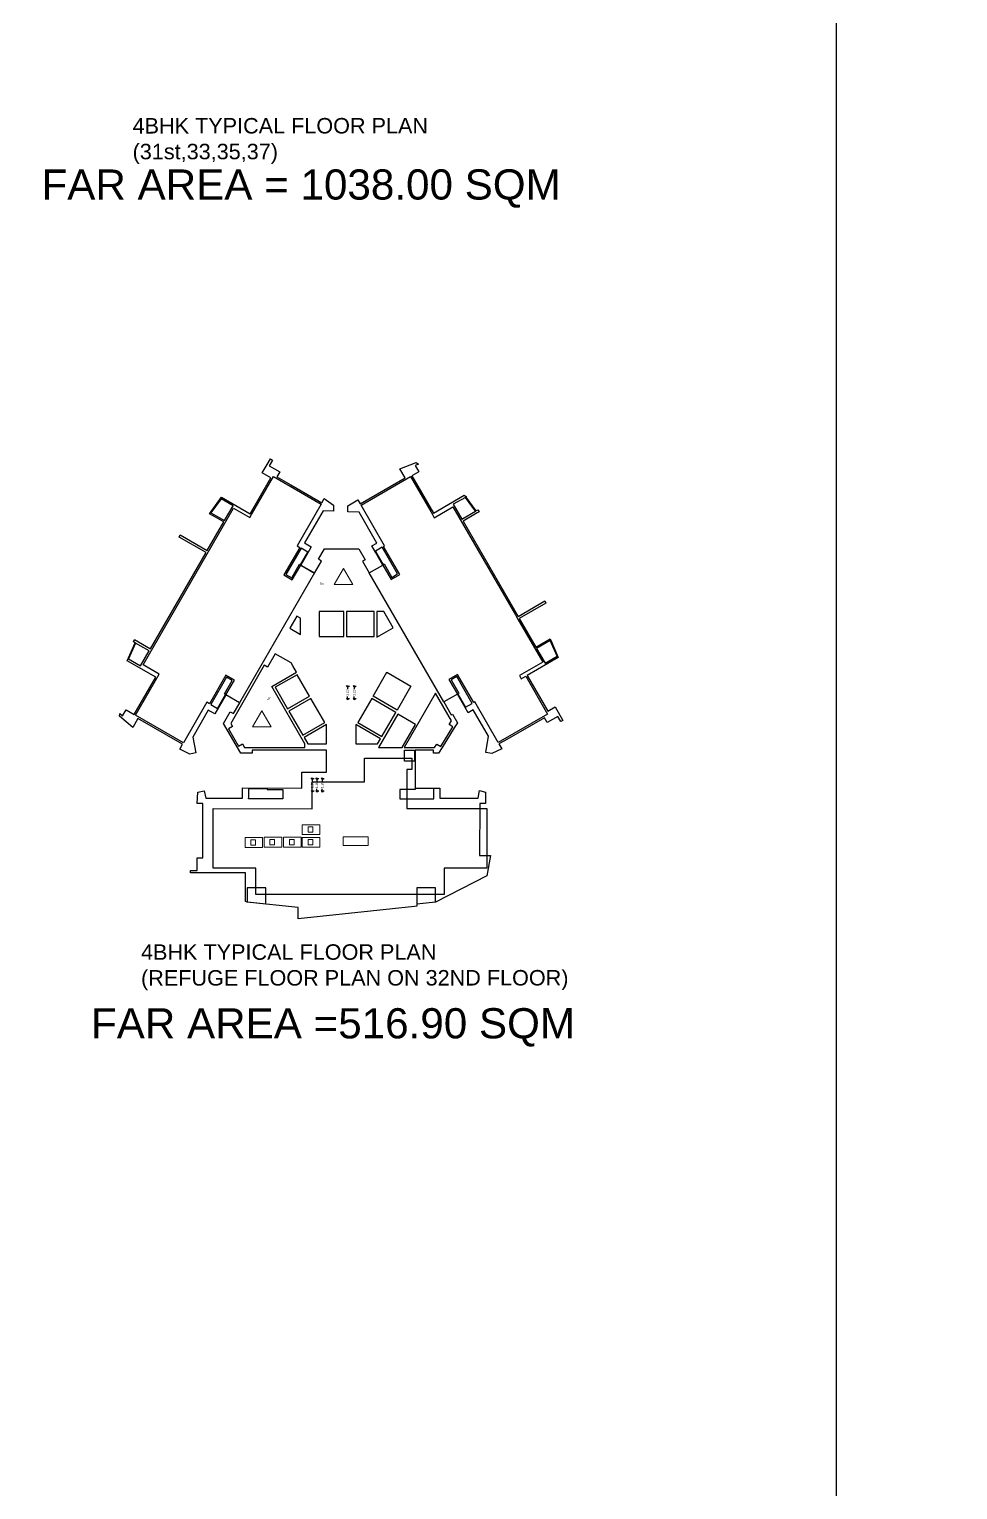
# Model space of a CAD drawing. Header units: metres. Extents: x 256329 to 886268, y -249371 to 355.
# Drawn here: x 281782.1 to 281872.1, y -781.8 to -640.1 of the extents above; entities that cross this region are included whole.
import ezdxf

# ---------------------------------------------------------------- set-up
doc = ezdxf.new("R2010")
doc.units = ezdxf.units.M
doc.header["$MEASUREMENT"] = 0
doc.header["$PDMODE"] = 35
doc.linetypes.add('CONTINOUS', pattern=[0])
doc.layers.get('0').update_dxf_attribs({"lineweight": 18})
doc.layers.get('Defpoints').update_dxf_attribs({"lineweight": 20})
doc.layers.add('A_TEXT', color=4, linetype='Continuous', lineweight=0, transparency=0.3)
for name, color, linetype, lineweight in [('BLK_1_FLR_37_BATH', 7, 'Continuous', 0), ('BLK_1_FLR_37_EXIT_WIDTH_DOOR', 7, 'Continuous', 0), ('BLK_1_FLR_37_LIFT_1', 1, 'Continuous', 0), ('BLK_1_FLR_37_LIFT_2', 1, 'Continuous', 0), ('BLK_1_FLR_37_LIFT_3', 7, 'Continuous', 0), ('BLK_1_FLR_37_LIFT_6', 7, 'Continuous', 0), ('BLK_1_FLR_37_UNITFA', 7, 'Continuous', 0)]:
    doc.layers.add(name, color=color, linetype=linetype, lineweight=lineweight)
for name, color, linetype in [('BLK_1_FLR_37_BLT_UP_AREA', 25, 'Continuous'), ('BLK_1_FLR_37_BLT_UP_AREA_DEDUCT', 25, 'Continuous'), ('BLK_1_FLR_37_CARPET_AREA', 25, 'Continuous'), ('BLK_1_FLR_37_FAR_AREA_DEDUCT', 7, 'Continuous'), ('BLK_1_FLR_37_LIFT_4', 7, 'Continuous'), ('BLK_1_FLR_37_LIFT_5', 25, 'Continuous'), ('BLK_1_FLR_37_WATER_CLOSET', 2, 'Continuous')]:
    doc.layers.add(name, color=color, linetype=linetype)
doc.layers.add('BLK_1_FLR_37_EXIT_WIDTH_STAIR', color=7, linetype='Continuous', plot=False)
doc.layers.add('SPA COMMENT', color=7, linetype='Continuous', true_color=0xeb0505)
doc.styles.add('Arial', font='arial.ttf')
doc.styles.get("Standard").update_dxf_attribs({"font": 'arial.ttf'})
doc.dimstyles.new('METRIC DIM', dxfattribs={"dimtxt": 0.23, "dimasz": 0.18, "dimexe": 0.1, "dimexo": 0.1, "dimgap": 0.09, "dimtad": 0, "dimzin": 0, "dimdsep": 46, "dimtxsty": 'Standard', "dimblk": 'OBLIQUE', "dimcen": 0, "dimdle": 0.1, "dimclrd": 147, "dimclre": 147, "dimclrt": 7, "dimadec": 0, "dimazin": 0, "dimtfac": 1, "dimtofl": 0, "dimtmove": 0, "dimatfit": 2, "dimfxl": 0.125, "dimtolj": 1, "dimtzin": 0, "dimarcsym": 0})

# ---------------------------------------------------------------- blocks, each defined once
blk = doc.blocks.new('_Oblique')
at = {"color": 0, "linetype": 'ByBlock', "lineweight": -2}
blk.add_line((-0.5, -0.5), (0.5, 0.5), dxfattribs=at)
blk = doc.blocks.new('*D81')
at = {"layer": 'BLK_1_FLR_37_EXIT_WIDTH_DOOR', "color": 147, "lineweight": -2, "transparency": 16777216}
for p, q in [((281810.677906, -712.810785), (281810.370842, -712.810785)), ((281810.470842, -712.710785), (281810.470842, -713.034085)), ((281810.470842, -714.112385), (281810.470842, -713.789085)), ((281810.677906, -714.012385), (281810.370842, -714.012385))]:
    blk.add_line(p, q, dxfattribs=at)
at = {"layer": 'Defpoints', "color": 0, "transparency": 16777216}
for p in [(281810.777906, -712.810785), (281810.470842, -714.012385), (281810.777906, -714.012385)]:
    blk.add_point(p, dxfattribs=at)
at = {"layer": 'BLK_1_FLR_37_EXIT_WIDTH_DOOR', "color": 147, "lineweight": -2, "transparency": 16777216, "xscale": 0.18, "yscale": 0.18, "zscale": 0.18}
for p, rotation in [((281810.470842, -712.810785), 90), ((281810.470842, -714.012385), 270)]:
    blk.add_blockref('_Oblique', p, dxfattribs=dict(at, rotation=rotation))
at = {"layer": 'BLK_1_FLR_37_EXIT_WIDTH_DOOR', "color": 7, "transparency": 16777216, "insert": (281810.470842, -713.411585), "char_height": 0.23, "attachment_point": 5, "rotation": 90}
blk.add_mtext('\\A1;1.20', dxfattribs=at)
blk = doc.blocks.new('*D82')
at = {"layer": 'BLK_1_FLR_37_EXIT_WIDTH_DOOR', "color": 147, "lineweight": -2, "transparency": 16777216}
for p, q in [((281810.157338, -712.810785), (281809.850275, -712.810785)), ((281809.950275, -712.710785), (281809.950275, -713.034085)), ((281809.950275, -714.112385), (281809.950275, -713.789085)), ((281810.157338, -714.012385), (281809.850275, -714.012385))]:
    blk.add_line(p, q, dxfattribs=at)
at = {"layer": 'Defpoints', "color": 0, "transparency": 16777216}
for p in [(281810.257338, -712.810785), (281809.950275, -714.012385), (281810.257338, -714.012385)]:
    blk.add_point(p, dxfattribs=at)
at = {"layer": 'BLK_1_FLR_37_EXIT_WIDTH_DOOR', "color": 147, "lineweight": -2, "transparency": 16777216, "xscale": 0.18, "yscale": 0.18, "zscale": 0.18}
for p, rotation in [((281809.950275, -712.810785), 90), ((281809.950275, -714.012385), 270)]:
    blk.add_blockref('_Oblique', p, dxfattribs=dict(at, rotation=rotation))
at = {"layer": 'BLK_1_FLR_37_EXIT_WIDTH_DOOR', "color": 7, "transparency": 16777216, "insert": (281809.950275, -713.411585), "char_height": 0.23, "attachment_point": 5, "rotation": 90}
blk.add_mtext('\\A1;1.20', dxfattribs=at)
blk = doc.blocks.new('*D83')
at = {"layer": 'BLK_1_FLR_37_EXIT_WIDTH_DOOR', "color": 147, "lineweight": -2, "transparency": 16777216}
for p, q in [((281809.706959, -712.810785), (281809.399896, -712.810785)), ((281809.499896, -712.710785), (281809.499896, -713.034085)), ((281809.499896, -714.112385), (281809.499896, -713.789085)), ((281809.706959, -714.012385), (281809.399896, -714.012385))]:
    blk.add_line(p, q, dxfattribs=at)
at = {"layer": 'Defpoints', "color": 0, "transparency": 16777216}
for p in [(281809.806959, -712.810785), (281809.499896, -714.012385), (281809.806959, -714.012385)]:
    blk.add_point(p, dxfattribs=at)
at = {"layer": 'BLK_1_FLR_37_EXIT_WIDTH_DOOR', "color": 147, "lineweight": -2, "transparency": 16777216, "xscale": 0.18, "yscale": 0.18, "zscale": 0.18}
for p, rotation in [((281809.499896, -712.810785), 90), ((281809.499896, -714.012385), 270)]:
    blk.add_blockref('_Oblique', p, dxfattribs=dict(at, rotation=rotation))
at = {"layer": 'BLK_1_FLR_37_EXIT_WIDTH_DOOR', "color": 7, "transparency": 16777216, "insert": (281809.499896, -713.411585), "char_height": 0.23, "attachment_point": 5, "rotation": 90}
blk.add_mtext('\\A1;1.20', dxfattribs=at)
blk = doc.blocks.new('*D84')
at = {"layer": 'BLK_1_FLR_37_EXIT_WIDTH_STAIR', "color": 147, "lineweight": -2, "transparency": 16777216}
for p, q in [((281813.130401, -703.861906), (281812.823337, -703.861906)), ((281812.923337, -703.761906), (281812.923337, -704.085206)), ((281813.130401, -705.063506), (281812.823337, -705.063506)), ((281812.923337, -705.163506), (281812.923337, -704.840206))]:
    blk.add_line(p, q, dxfattribs=at)
at = {"layer": 'Defpoints', "color": 0, "transparency": 16777216}
for p in [(281813.230401, -703.861906), (281812.923337, -705.063506), (281813.230401, -705.063506)]:
    blk.add_point(p, dxfattribs=at)
at = {"layer": 'BLK_1_FLR_37_EXIT_WIDTH_STAIR', "color": 147, "lineweight": -2, "transparency": 16777216, "xscale": 0.18, "yscale": 0.18, "zscale": 0.18}
for p, rotation in [((281812.923337, -703.861906), 90), ((281812.923337, -705.063506), 270)]:
    blk.add_blockref('_Oblique', p, dxfattribs=dict(at, rotation=rotation))
at = {"layer": 'BLK_1_FLR_37_EXIT_WIDTH_STAIR', "color": 7, "transparency": 16777216, "insert": (281812.923337, -704.462706), "char_height": 0.23, "attachment_point": 5, "rotation": 90}
blk.add_mtext('\\A1;1.20', dxfattribs=at)
blk = doc.blocks.new('*D85')
at = {"layer": 'BLK_1_FLR_37_EXIT_WIDTH_STAIR', "color": 147, "lineweight": -2, "transparency": 16777216}
for p, q in [((281813.791346, -703.861906), (281813.484283, -703.861906)), ((281813.584283, -703.761906), (281813.584283, -704.085206)), ((281813.791346, -705.063506), (281813.484283, -705.063506)), ((281813.584283, -705.163506), (281813.584283, -704.840206))]:
    blk.add_line(p, q, dxfattribs=at)
at = {"layer": 'Defpoints', "color": 0, "transparency": 16777216}
for p in [(281813.891346, -703.861906), (281813.584283, -705.063506), (281813.891346, -705.063506)]:
    blk.add_point(p, dxfattribs=at)
at = {"layer": 'BLK_1_FLR_37_EXIT_WIDTH_STAIR', "color": 147, "lineweight": -2, "transparency": 16777216, "xscale": 0.18, "yscale": 0.18, "zscale": 0.18}
for p, rotation in [((281813.584283, -703.861906), 90), ((281813.584283, -705.063506), 270)]:
    blk.add_blockref('_Oblique', p, dxfattribs=dict(at, rotation=rotation))
at = {"layer": 'BLK_1_FLR_37_EXIT_WIDTH_STAIR', "color": 7, "transparency": 16777216, "insert": (281813.584283, -704.462706), "char_height": 0.23, "attachment_point": 5, "rotation": 90}
blk.add_mtext('\\A1;1.20', dxfattribs=at)

msp = doc.modelspace()

# ---------------------------------------------------------------- linework, layer by layer
at = {"color": 5, "linetype": 'CONTINOUS', "elevation": 0.042641}
for points in [[(281811.649394, -693.980481), (281812.552584, -692.419798)], [(281813.449394, -693.980481), (281812.552584, -692.419798)], [(281811.649394, -693.980481), (281813.449394, -693.980481)], [(281803.727696, -707.776199), (281804.630887, -706.215516)], [(281805.527696, -707.776199), (281804.630887, -706.215516)], [(281803.727696, -707.776199), (281805.527696, -707.776199)]]:
    msp.add_lwpolyline(points, close=True, dxfattribs=at)
at = {"layer": 'BLK_1_FLR_37_BATH', "color": 3, "linetype": 'ByBlock', "lineweight": 9}
for points in [[(281810.248126, -718.227149), (281808.546326, -718.227149), (281808.546326, -717.273313), (281810.248126, -717.273313)], [(281804.699883, -719.472089), (281802.998083, -719.472089), (281802.998083, -718.518252), (281804.699883, -718.518252)], [(281806.557776, -719.446658), (281804.855976, -719.446658), (281804.855976, -718.492822), (281806.557776, -718.492822)], [(281808.441179, -719.446658), (281806.739379, -719.446658), (281806.739379, -718.492822), (281808.441179, -718.492822)], [(281810.248126, -719.459375), (281808.546326, -719.459375), (281808.546326, -718.505539), (281810.248126, -718.505539)]]:
    msp.add_lwpolyline(points, close=True, dxfattribs=at)
at = {"layer": 'BLK_1_FLR_37_BLT_UP_AREA', "color": 14, "elevation": 0.042641}
msp.add_lwpolyline([(281812.967168, -686.326662), (281813.947725, -685.751311), (281814.17562, -686.146676), (281818.536687, -683.632479), (281818.019885, -682.737391), (281819.598197, -682.154238), (281819.831235, -682.313277), (281819.497969, -682.4389), (281819.845781, -683.043109), (281819.179781, -683.431007), (281821.259541, -687.046054), (281824.246283, -685.321831), (281824.459877, -685.464052), (281824.414878, -685.490034), (281825.383353, -686.835947), (281825.564275, -686.731561), (281825.701034, -686.918184), (281825.519332, -687.023171), (281824.134602, -687.822498), (281829.474828, -697.070345), (281832.072822, -695.570321), (281832.166066, -695.78207), (281829.589368, -697.26978), (281831.189409, -700.041641), (281832.573805, -699.241879), (281832.635583, -699.382064), (281833.365407, -701.037592), (281830.343041, -702.78195), (281832.353137, -706.263424), (281833.071966, -705.848373), (281833.822032, -707.147646), (281833.615968, -707.250857), (281833.615968, -707.250857), (281833.337411, -706.768383), (281832.302548, -707.369639), (281832.026423, -706.890119), (281828.162404, -709.121693), (281827.622029, -709.433702), (281827.897131, -709.910156), (281826.944761, -710.368858), (281826.356596, -710.250369), (281826.600271, -708.667126), (281825.133301, -706.126885), (281824.643176, -706.422243), (281824.347307, -705.909787), (281823.591427, -704.60141), (281822.266673, -705.366313), (281822.992599, -706.623513), (281823.112659, -706.554264), (281823.595957, -707.392168), (281823.29111, -707.864374), (281822.113175, -709.780659), (281821.753634, -710.337914), (281821.279219, -710.337912), (281821.279219, -710.029024), (281819.50692, -710.026754), (281819.50692, -711.262903), (281819.506915, -713.710502), (281821.901143, -713.715149), (281821.900922, -714.698785), (281825.607157, -714.702206), (281825.717264, -713.963795), (281826.30569, -714.103603, 0.002797), (281826.301469, -715.199927), (281825.751481, -715.199927), (281825.746189, -720.264883), (281826.297846, -720.264888), (281826.790426, -720.264879), (281826.439366, -722.233827), (281821.451633, -724.791488), (281819.656573, -724.981165), (281819.656239, -725.18215), (281819.426264, -725.208205), (281808.153818, -726.398072), (281808.153828, -725.314306), (281803.208533, -724.791648), (281803.058684, -724.725188), (281803.053683, -721.927607), (281797.708674, -721.927594), (281797.724412, -721.697588), (281798.358896, -721.696767), (281798.358904, -720.496768), (281798.908582, -720.496772), (281798.908626, -715.199927), (281798.358594, -715.199927), (281798.438735, -714.120599), (281799.042579, -713.991489), (281799.193552, -714.697588), (281802.75814, -714.697588), (281802.75814, -713.706894), (281808.508294, -713.709523), (281808.505996, -712.160758), (281810.899548, -712.160759), (281810.899544, -710.026482), (281803.695759, -710.027336), (281803.695936, -710.333396), (281802.595809, -710.333562), (281800.918092, -707.443678), (281801.570176, -706.314055), (281801.873297, -706.489034), (281802.482804, -705.434121), (281801.148247, -704.663847), (281800.059077, -706.522178), (281799.419423, -706.154053), (281797.925107, -708.770595), (281798.243248, -710.297886), (281797.663859, -710.423272), (281796.673671, -709.939897), (281796.949542, -709.461931), (281792.609177, -706.957994), (281792.106503, -707.828743), (281790.833795, -706.750609), (281790.872318, -706.481718), (281791.129567, -706.699658), (281791.463606, -706.121448), (281792.260079, -706.581115), (281794.344547, -702.967993), (281791.568557, -701.365635), (281792.346125, -699.621809), (281792.182124, -699.527014), (281792.274476, -699.316151), (281793.831794, -700.215063), (281799.221627, -690.876193), (281796.615664, -689.371865), (281796.708843, -689.160082), (281799.337756, -690.676876), (281800.935793, -687.907826), (281799.551258, -687.108795), (281800.720743, -685.509081), (281803.497412, -687.110555), (281805.509117, -683.630054), (281804.667581, -683.144338), (281805.135186, -682.340458), (281805.460539, -681.777536), (281805.648981, -681.904245), (281805.332016, -682.454168), (281806.370998, -683.053016), (281806.095228, -683.530851), (281807.455964, -684.315137), (281810.061892, -685.819378), (281810.444502, -686.039951), (281810.673759, -685.641263), (281811.590672, -686.269846), (281811.590672, -686.869846), (281810.567386, -686.841837), (281808.773224, -689.945471), (281809.425255, -690.322978), (281809.218458, -690.681579), (281809.218404, -690.680452), (281808.40708, -692.085409), (281809.744272, -692.857541), (281810.411567, -691.69798), (281810.108432, -691.522993), (281810.695377, -690.506211), (281814.045242, -690.506285), (281814.65492, -691.563233), (281814.386781, -691.717904), (281815.041909, -692.852624), (281816.366714, -692.087745), (281815.646405, -690.842156), (281815.296716, -690.233021), (281815.792459, -689.946775), (281814.065586, -686.957308), (281812.968752, -686.9272)], format="xyb", close=True, dxfattribs=at)
at = {"layer": 'BLK_1_FLR_37_BLT_UP_AREA_DEDUCT', "color": 14}
for points, elevation in [([(281824.36493, -685.517964), (281823.194482, -686.193959), (281824.019567, -687.623421), (281825.348535, -686.86023)], 0.042641), ([(281801.846255, -686.331), (281800.675289, -685.654658), (281799.683866, -687.01068), (281801.011158, -687.777231)], 0.042641), ([(281809.090768, -690.823809), (281808.433321, -690.442625), (281806.965547, -692.985236), (281807.52808, -693.31024), (281808.279276, -692.009351), (281808.366315, -692.059609)], 0.042641), ([(281816.294715, -690.349095), (281815.639535, -690.728051), (281816.389985, -692.028411), (281816.476882, -691.978207), (281817.226731, -693.277332), (281817.797237, -692.947945)], 0.042641), ([(281810.183084, -699.026452), (281812.583697, -699.026452), (281812.583697, -696.577053), (281810.183084, -696.577053)], 0.042641), ([(281812.832471, -699.027791), (281815.533084, -699.027791), (281815.533084, -696.578466), (281812.832471, -696.578466)], 0.042641), ([(281817.370093, -698.183687), (281816.44454, -696.581894), (281815.784112, -696.581729), (281815.783484, -699.089003)], 0.042641), ([(281808.376882, -697.246276), (281808.016986, -697.03839), (281807.335499, -698.215874), (281808.38074, -698.819569)], 0.042641), ([(281793.716807, -700.414206), (281792.390219, -699.647103), (281791.711469, -701.185049), (281792.881832, -701.860658)], 0.042641), ([(281833.260096, -700.92466), (281832.589745, -699.402349), (281831.264725, -700.171442), (281832.089815, -701.600512)], 0.042641), ([(281816.762203, -702.477685), (281819.088406, -703.820567), (281817.738521, -706.158902), (281815.409757, -704.814542)], 0.124096), ([(281801.767952, -703.289464), (281801.20522, -702.964805), (281799.677905, -705.610245), (281800.328159, -705.983883), (281801.103566, -704.640465), (281801.016963, -704.590474)], 0.042641), ([(281808.0463, -702.724784), (281805.919206, -703.938219), (281807.128592, -706.035037), (281809.261571, -704.803432)], 0.159639), ([(281825.037073, -705.497106), (281823.541985, -702.898122), (281822.971475, -703.227503), (281823.721623, -704.526443), (281823.634692, -704.576589), (281824.38481, -705.875487)], 0.042641), ([(281810.726559, -707.362397), (281809.374598, -705.025261), (281807.253285, -706.251039), (281808.605246, -708.588175)], 0.042641), ([(281817.618645, -706.378366), (281815.28031, -705.028481), (281813.930425, -707.366816), (281816.26876, -708.716701)], 0.042641), ([(281823.161427, -707.782189), (281822.786311, -707.54393), (281823.02586, -707.181408), (281821.477075, -704.498559), (281818.421148, -709.778067), (281821.370968, -709.778805), (281821.604062, -709.45652), (281821.983976, -709.697689)], 0.042641), ([(281819.533582, -707.5515), (281817.810708, -706.535611), (281815.939526, -709.775146), (281818.247948, -709.777287)], 0.124096), ([(281810.898245, -707.55629), (281808.72404, -708.810771), (281809.083677, -709.427474), (281810.897764, -709.427941)], 0.042641), ([(281816.143771, -708.933214), (281813.756242, -707.55493), (281813.756065, -709.428794), (281815.857565, -709.428993)], 0.042641), ([(281819.42769, -711.11189), (281818.476841, -711.111895), (281818.476841, -710.026753), (281819.426778, -710.026753)], 0.042641), ([(281806.653773, -713.857946), (281806.653773, -714.760015), (281803.351654, -714.759648), (281803.35823, -714.549928), (281803.358136, -714.549929), (281803.358136, -713.984368), (281803.35814, -713.772328), (281805.153962, -713.757964), (281805.153962, -713.857946)], 0.042641), ([(281821.301035, -713.768279), (281819.506096, -713.768146), (281819.506096, -713.857947), (281818.006284, -713.857947), (281818.006284, -714.769269), (281821.301392, -714.769853)], 0.042641), ([(281805.007518, -723.398312), (281803.208576, -723.398278), (281803.208435, -724.741251), (281805.002924, -724.932591)], 0.042641), ([(281821.451481, -723.398276), (281819.652537, -723.398169), (281819.65693, -724.930959), (281821.451623, -724.741252)], 0.042641)]:
    msp.add_lwpolyline(points, close=True, dxfattribs=dict(at, elevation=elevation))
at = {"layer": 'BLK_1_FLR_37_CARPET_AREA', "color": 14, "elevation": 0.085282}
msp.add_lwpolyline([(281814.598002, -710.820726), (281819.168563, -710.820728), (281819.170071, -711.904105), (281818.698, -711.904105), (281818.698063, -712.154314), (281818.698015, -712.154314), (281818.697999, -712.954839), (281818.697985, -712.954839), (281818.697991, -713.702651), (281818.698007, -713.701775), (281818.698007, -714.501945), (281818.698002, -714.501945), (281818.698002, -715.713244), (281826.443203, -715.713266), (281826.443203, -721.488973), (281822.293205, -721.488973), (281822.293205, -724.042248), (281804.050398, -724.042272), (281804.050448, -721.488998), (281799.900397, -721.488998), (281799.900397, -715.713238), (281809.497738, -715.715495), (281809.497774, -713.104761), (281812.571362, -713.104761), (281812.571363, -713.10497), (281813.77156, -713.104816), (281813.77156, -713.104743), (281814.598007, -713.104757), (281814.598012, -711.870727), (281814.598012, -711.870727)], close=True, dxfattribs=at)
at = {"layer": 'BLK_1_FLR_37_FAR_AREA_DEDUCT', "color": 14, "elevation": 0.042641}
for points in [[(281802.475615, -705.448135), (281801.148247, -704.663847), (281801.972329, -703.235291), (281801.150141, -702.76116), (281799.548812, -705.535576), (281799.298753, -705.391286), (281797.024323, -709.331596), (281792.390064, -706.654917), (281794.686118, -702.669787), (281793.112413, -701.761665), (281801.876965, -686.578026), (281803.45289, -687.48776), (281803.627824, -687.184675), (281805.751672, -683.504952), (281810.372754, -686.172605), (281808.039193, -690.215012), (281808.303468, -690.367486), (281806.760269, -693.04119), (281807.582276, -693.515633), (281808.40796, -692.085917), (281809.734474, -692.851883)], [(281815.041909, -692.852624), (281816.367414, -692.087697), (281817.168801, -693.483799), (281818.003031, -693.002204), (281816.427761, -690.273482), (281816.525541, -690.217978), (281814.251266, -686.277662), (281819.044244, -683.509011), (281821.000646, -686.89785), (281821.128829, -687.121812), (281821.327685, -687.496812), (281823.16179, -686.43781), (281829.209252, -696.911989), (281829.459209, -697.344924), (281831.859435, -701.502212), (281829.608299, -702.802005), (281829.783267, -703.105037), (281830.211454, -702.857704), (281832.339519, -706.536543), (281827.545403, -709.300722), (281825.271915, -705.363345), (281825.174807, -705.419503), (281823.599452, -702.691531), (281822.7666, -703.172378), (281823.591173, -704.601647), (281822.266725, -705.366403)], [(281807.994743, -702.475594), (281807.635357, -701.856281), (281807.477972, -701.584724), (281805.917454, -700.68551), (281805.164209, -701.979248), (281804.864523, -701.806294), (281801.611392, -707.443345), (281801.776798, -707.729619), (281801.38905, -707.958921), (281802.381189, -709.661889), (281802.77118, -709.437371), (281802.941134, -709.776199), (281808.783264, -709.777661), (281808.783352, -709.427661), (281805.586628, -703.864527)]]:
    msp.add_lwpolyline(points, close=True, dxfattribs=at)
at = {"layer": 'BLK_1_FLR_37_LIFT_1', "color": 1, "linetype": 'ByBlock', "lineweight": 9, "elevation": 0.042641}
msp.add_lwpolyline([(281812.832471, -699.027791), (281815.533084, -699.027791), (281815.533084, -696.578466), (281812.832471, -696.578466)], close=True, dxfattribs=at)
at = {"layer": 'BLK_1_FLR_37_LIFT_2', "color": 1, "linetype": 'ByBlock', "lineweight": 9, "elevation": 0.042641}
msp.add_lwpolyline([(281810.183084, -699.026452), (281812.583697, -699.026452), (281812.583697, -696.577053), (281810.183084, -696.577053)], close=True, dxfattribs=at)
at = {"layer": 'BLK_1_FLR_37_LIFT_3', "color": 1, "linetype": 'ByBlock', "lineweight": 9, "elevation": 0.159639}
msp.add_lwpolyline([(281808.0463, -702.724784), (281805.919206, -703.938219), (281807.128592, -706.035037), (281809.261571, -704.803432)], close=True, dxfattribs=at)
at = {"layer": 'BLK_1_FLR_37_LIFT_4', "color": 1, "linetype": 'ByBlock', "lineweight": 9, "elevation": 0.042641}
msp.add_lwpolyline([(281810.726559, -707.362397), (281809.374598, -705.025261), (281807.253285, -706.251039), (281808.605246, -708.588175)], close=True, dxfattribs=at)
at = {"layer": 'BLK_1_FLR_37_LIFT_5', "color": 1, "linetype": 'ByBlock', "lineweight": 9, "elevation": 0.042641}
msp.add_lwpolyline([(281817.618645, -706.378366), (281815.28031, -705.028481), (281813.930425, -707.366816), (281816.26876, -708.716701)], close=True, dxfattribs=at)
at = {"layer": 'BLK_1_FLR_37_LIFT_6', "color": 2, "linetype": 'ByBlock', "lineweight": 9, "elevation": 0.124096}
msp.add_lwpolyline([(281816.762203, -702.477685), (281819.088406, -703.820567), (281817.738521, -706.158902), (281815.409757, -704.814542)], close=True, dxfattribs=at)
at = {"layer": 'BLK_1_FLR_37_UNITFA', "color": 5}
msp.add_lwpolyline([(281812.519369, -718.450276), (281814.925451, -718.450276), (281814.925451, -719.300998), (281812.519369, -719.300998)], close=True, dxfattribs=at)
at = {"layer": 'BLK_1_FLR_37_WATER_CLOSET', "color": 3, "linetype": 'ByBlock', "lineweight": 9}
for points in [[(281809.55932, -717.484872), (281809.106721, -717.484872), (281809.106721, -718.001232), (281809.55932, -718.001232)], [(281804.011076, -718.729812), (281803.558478, -718.729812), (281803.558478, -719.246172), (281804.011076, -719.246172)], [(281805.86897, -718.704381), (281805.416371, -718.704381), (281805.416371, -719.220742), (281805.86897, -719.220742)], [(281807.752372, -718.704381), (281807.299774, -718.704381), (281807.299774, -719.220742), (281807.752372, -719.220742)], [(281809.55932, -718.717098), (281809.106721, -718.717098), (281809.106721, -719.233458), (281809.55932, -719.233458)]]:
    msp.add_lwpolyline(points, close=True, dxfattribs=at)
at = {"layer": 'SPA COMMENT'}
msp.add_lwpolyline([(281860.317546, -923.441005), (281745.876506, -923.441005), (281745.876506, 21.834427), (281860.317546, 21.834427)], close=True, dxfattribs=at)

# ---------------------------------------------------------------- texts
at = {"layer": 'A_TEXT', "lineweight": 0, "style": 'Arial'}
for s, insert, char_height, width, attachment_point, rotation in [('4BHK TYPICAL FLOOR PLAN\\P\\pxt17;(31st,33,35,37)', (281792.100767, -653.181492), 1.5, 49.030574, 7, 0.01797177), ('\\pxt3,13;FAR AREA = 1038.00 SQM', (281783.266572, -657.451278, 3.731802), 2.927656, 94.998428, 7, 0.01797177), ('\\pxi2.2673,qc;UP', (281811.287244, -694.472959, 0.042641), 0.2, 2.485498, 9, 331.87202278), ('\\pxi2.2673,qc;UP', (281806.233835, -704.619588, 0.042641), 0.2, 2.485498, 9, 30.00549018), ('4BHK TYPICAL FLOOR PLAN\\P(REFUGE FLOOR PLAN ON 32ND FLOOR)', (281792.9163, -733.326652, 0.982013), 1.5, 49.030574, 7, 0.01797177), ('\\pxt3,13;FAR AREA =516.90 SQM', (281788.063095, -738.808212, 4.506782), 2.927656, 187.570469, 7, 0.01797177)]:
    msp.add_mtext(s, dxfattribs=dict(at, insert=insert, char_height=char_height, width=width, attachment_point=attachment_point, rotation=rotation))

# ---------------------------------------------------------------- dimensions: what is measured, and where the dimension line sits
at = {"layer": 'BLK_1_FLR_37_EXIT_WIDTH_DOOR', "color": 1}
for base, p1, p2, picture, middle in [((281809.499896, -714.012385), (281809.806959, -712.810785), (281809.806959, -714.012385), '*D83', (281809.499896, -713.411585)), ((281809.950275, -714.012385), (281810.257338, -712.810785), (281810.257338, -714.012385), '*D82', (281809.950275, -713.411585)), ((281810.470842, -714.012385), (281810.777906, -712.810785), (281810.777906, -714.012385), '*D81', (281810.470842, -713.411585))]:
    dim = msp.add_linear_dim(base=base, p1=p1, p2=p2, angle=90, dimstyle='METRIC DIM', override={"dimfxl": 0.18}, dxfattribs=at)
    dim.commit()
    dim.dimension.update_dxf_attribs({"geometry": picture, "text_midpoint": middle})
at = {"layer": 'BLK_1_FLR_37_EXIT_WIDTH_STAIR', "color": 7}
for base, p1, p2, picture, middle in [((281812.923337, -705.063506), (281813.230401, -703.861906), (281813.230401, -705.063506), '*D84', (281812.923337, -704.462706)), ((281813.584283, -705.063506), (281813.891346, -703.861906), (281813.891346, -705.063506), '*D85', (281813.584283, -704.462706))]:
    dim = msp.add_linear_dim(base=base, p1=p1, p2=p2, angle=90, dimstyle='METRIC DIM', override={"dimfxl": 0.18}, dxfattribs=at)
    dim.commit()
    dim.dimension.update_dxf_attribs({"geometry": picture, "text_midpoint": middle})

doc.saveas('drawing.dxf')
